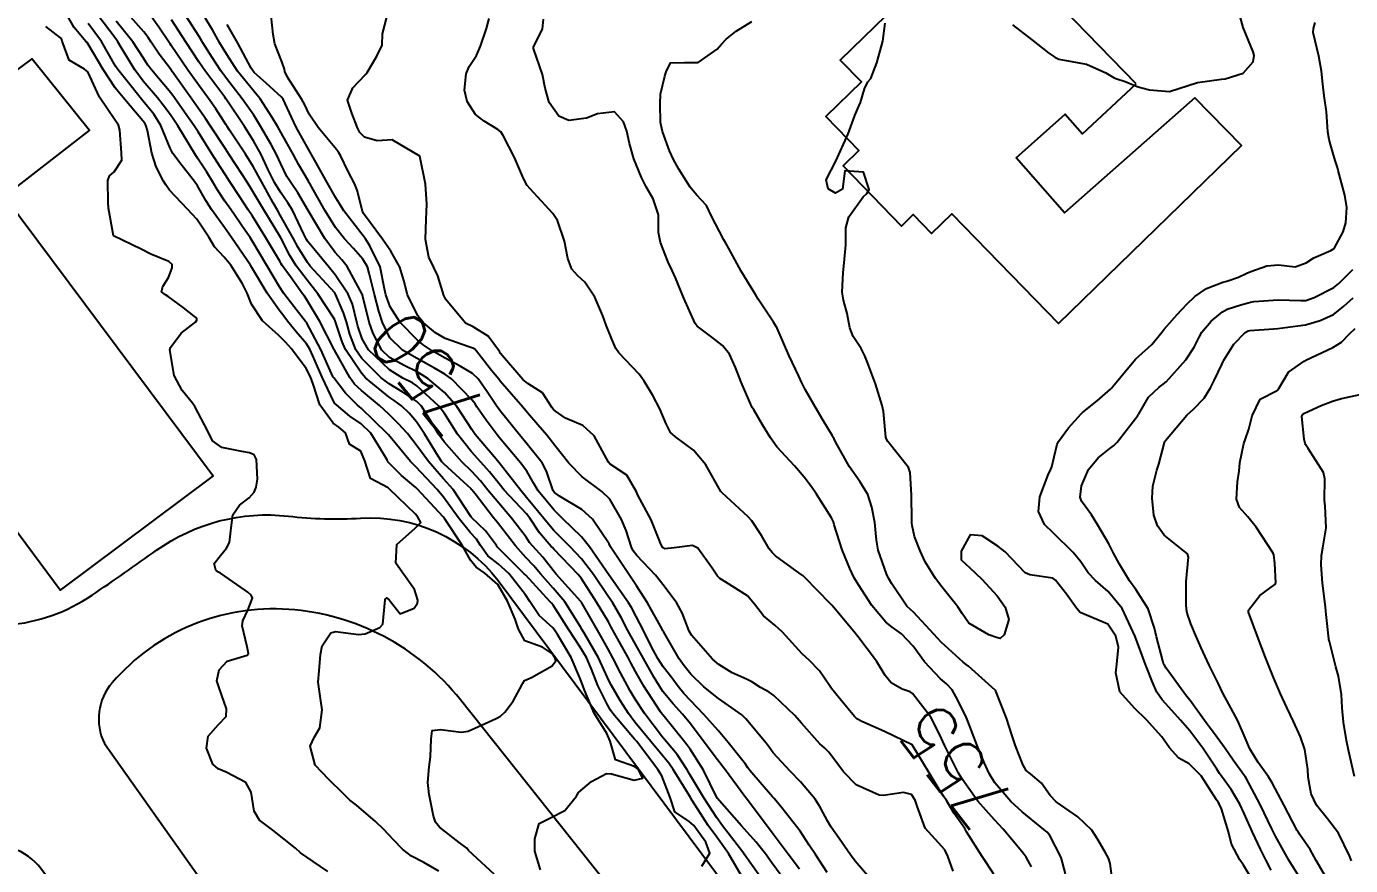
# Model space of a CAD drawing. Header units: metres. Extents: x 307586 to 320046, y 7427249 to 7434250.
# Drawn here: x 317879.3 to 317974.7, y 7431554.3 to 7431614.8 of the extents above; entities that cross this region are included whole.
import ezdxf
from ezdxf.enums import TextEntityAlignment as Align

# ---------------------------------------------------------------- set-up
doc = ezdxf.new("R2010")
doc.units = ezdxf.units.M
doc.header["$MEASUREMENT"] = 0
for name, color, linetype in [('Cotas', 45, 'Continuous'), ('Curvas de Nivel 1m', 11, 'Continuous'), ('Curvas de Nivel 5m', 15, 'Continuous'), ('Edificações', 30, 'Continuous'), ('Vias Primárias', 230, 'Continuous')]:
    doc.layers.add(name, color=color, linetype=linetype)
doc.styles.add('Style-STANDARD', font='STANDARD.shx')

msp = doc.modelspace()

# ---------------------------------------------------------------- linework, layer by layer
at = {"layer": 'Curvas de Nivel 1m', "flags": 128}
for points, elevation in [([(317909, 7431553.844), (317907.927, 7431554.463), (317907.016, 7431554.932), (317906.405, 7431555.399), (317905.731, 7431556.111), (317905.037, 7431556.843), (317904.442, 7431557.426), (317903.054, 7431558.595), (317902.579, 7431558.968), (317902.109, 7431559.454), (317901.078, 7431560.446), (317900.078, 7431561.48), (317899.724, 7431562.866), (317900.011, 7431563.481), (317900.421, 7431564.176), (317900.592, 7431565.475), (317900.487, 7431566.139), (317900.292, 7431567.479), (317900.36, 7431568.289), (317900.47, 7431569.477), (317900.576, 7431570.092), (317901.206, 7431571.038), (317901.541, 7431571.132), (317903.205, 7431570.903), (317903.682, 7431570.959), (317904.755, 7431571.425), (317904.972, 7431571.666), (317905.127, 7431573.421), (317905.157, 7431573.498), (317905.235, 7431573.562), (317905.407, 7431573.417), (317906.212, 7431572.395), (317907.227, 7431572.812), (317907.455, 7431573.164), (317907.478, 7431573.388), (317907.244, 7431574.15), (317906.358, 7431575.404), (317905.91, 7431576.051), (317905.977, 7431577.41), (317907.295, 7431578.576), (317907.69, 7431578.995), (317907.485, 7431579.388), (317907.306, 7431579.594), (317905.427, 7431581.419), (317905.379, 7431581.465), (317905.334, 7431581.489), (317904.068, 7431582.16), (317903.659, 7431583.437), (317903.364, 7431584.146), (317902.563, 7431584.645), (317902.273, 7431585.457), (317901.785, 7431585.87), (317901.383, 7431586.168), (317900.417, 7431587.48), (317899.938, 7431588.965), (317899.758, 7431589.487), (317899.432, 7431590.098), (317898.368, 7431591.506), (317897.946, 7431592.001), (317897.463, 7431592.482), (317896.284, 7431593.532), (317895.485, 7431594.731), (317895.177, 7431595.543), (317894.842, 7431596.207), (317894.002, 7431597.555), (317893.529, 7431598.123), (317892.833, 7431598.868), (317892.42, 7431599.577), (317891.562, 7431600.863), (317890.877, 7431601.597), (317889.586, 7431602.963), (317889.314, 7431603.338), (317889.157, 7431603.617), (317888.625, 7431604.646), (317888.312, 7431605.63), (317888.006, 7431607.266), (317887.886, 7431607.636), (317887.794, 7431607.787), (317887.646, 7431607.971), (317886.21, 7431609.655), (317885.673, 7431610.342), (317884.804, 7431611.669), (317883.711, 7431613.491), (317883.637, 7431613.606), (317883.557, 7431613.682), (317882.708, 7431614.68), (317882.128, 7431615.704)], 743), ([(317927.953, 7431554.197), (317928.532, 7431555.135), (317928.237, 7431555.932), (317927.375, 7431557.147), (317927.046, 7431557.436), (317926.006, 7431558.119), (317925.674, 7431559.171), (317925.086, 7431560.723), (317924.779, 7431561.183), (317923.837, 7431562.461), (317923.262, 7431563.199), (317923.116, 7431563.377), (317921.539, 7431565.224), (317921.375, 7431565.456), (317921.149, 7431565.847), (317920.456, 7431567.237), (317919.995, 7431568.421), (317919.644, 7431569.245), (317919.194, 7431570.003), (317918.36, 7431571.259), (317917.23, 7431573.02), (317917.125, 7431573.165), (317917.031, 7431573.273), (317915.261, 7431575.187), (317915.152, 7431575.301), (317913.281, 7431577.175), (317913.208, 7431577.247), (317913.149, 7431577.322), (317912.359, 7431578.399), (317911.364, 7431579.349), (317911.304, 7431579.422), (317910.028, 7431581.363), (317909.341, 7431582.152), (317908.263, 7431583.381), (317907.371, 7431584.598), (317906.749, 7431585.4), (317906.093, 7431586.113), (317905.397, 7431586.812), (317904.713, 7431587.427), (317903.414, 7431588.503), (317902.93, 7431588.959), (317902.575, 7431589.453), (317901.453, 7431591.47), (317900.424, 7431593.48), (317899.489, 7431595.052), (317899.307, 7431595.308), (317899.168, 7431595.495), (317898.306, 7431596.713), (317897.713, 7431597.517), (317897.642, 7431597.636), (317897.526, 7431597.838), (317896.519, 7431599.53), (317895.566, 7431601.073), (317895.263, 7431601.543), (317894.633, 7431602.499), (317893.942, 7431603.557), (317893.598, 7431604.085), (317893.021, 7431604.983), (317892.642, 7431605.575), (317891.636, 7431607.156), (317891.348, 7431607.593), (317890.662, 7431608.591), (317889.95, 7431609.607), (317889.668, 7431609.978), (317888.278, 7431611.631), (317888.025, 7431611.964), (317887.701, 7431612.483), (317886.936, 7431613.648), (317885.728, 7431615.157)], 746), ([(317930.995, 7431553.22), (317929.88, 7431555.121), (317929.035, 7431556.3), (317928.416, 7431557.136), (317927.274, 7431558.935), (317927.14, 7431559.149), (317927.065, 7431559.275), (317925.898, 7431561.168), (317925.571, 7431561.646), (317925.103, 7431562.211), (317924.287, 7431563.188), (317923.134, 7431564.597), (317922.671, 7431565.207), (317922.08, 7431566.144), (317921.445, 7431567.226), (317921.345, 7431567.407), (317921.169, 7431567.802), (317920.501, 7431569.237), (317919.523, 7431570.932), (317919.335, 7431571.249), (317919.215, 7431571.457), (317918.072, 7431573.262), (317917.248, 7431574.265), (317916.332, 7431575.284), (317915.84, 7431575.862), (317915.275, 7431576.476), (317914.516, 7431577.308), (317913.299, 7431578.886), (317913.108, 7431579.13), (317912.943, 7431579.325), (317911.622, 7431581.052), (317911.389, 7431581.349), (317911.365, 7431581.381), (317911.334, 7431581.411), (317910.79, 7431581.904), (317909.351, 7431583.224), (317909.226, 7431583.371), (317908.96, 7431583.773), (317907.969, 7431585.384), (317907.391, 7431586.242), (317906.87, 7431586.871), (317906.297, 7431587.407), (317905.778, 7431587.786), (317905.409, 7431588.041), (317903.715, 7431589.437), (317903.428, 7431589.752), (317902.281, 7431591.458), (317902.02, 7431592.023), (317901.551, 7431593.469), (317901.534, 7431593.529), (317901.475, 7431593.647), (317900.279, 7431595.482), (317899.508, 7431596.47), (317898.715, 7431597.502), (317898.262, 7431598.241), (317897.609, 7431599.519), (317897.545, 7431599.635), (317896.373, 7431601.532), (317895.586, 7431602.87), (317895.176, 7431603.544), (317894.36, 7431604.797), (317893.867, 7431605.557), (317893.618, 7431605.931), (317892.548, 7431607.576), (317892.187, 7431608.12), (317891.656, 7431608.884), (317891.152, 7431609.595), (317889.775, 7431611.525), (317889.719, 7431611.61), (317889.693, 7431611.64), (317888.843, 7431612.762), (317888.258, 7431613.632), (317888.041, 7431613.96), (317887.72, 7431614.39), (317886.598, 7431615.651)], 747), ([(317932.418, 7431553.089), (317931.022, 7431555.078), (317930.999, 7431555.11), (317930.924, 7431555.211), (317929.459, 7431557.126), (317929.049, 7431557.695), (317928.11, 7431559.14), (317927.088, 7431560.83), (317926.904, 7431561.153), (317926.192, 7431562.252), (317925.404, 7431563.176), (317925.118, 7431563.511), (317923.849, 7431565.193), (317923.153, 7431566.242), (317922.797, 7431566.843), (317922.593, 7431567.209), (317922.102, 7431568.145), (317921.555, 7431569.224), (317921.193, 7431569.901), (317920.438, 7431571.238), (317919.336, 7431573.144), (317919.277, 7431573.25), (317919.234, 7431573.306), (317917.446, 7431575.268), (317917.265, 7431575.495), (317916.49, 7431576.496), (317915.769, 7431577.293), (317915.545, 7431577.556), (317915.289, 7431577.925), (317914.247, 7431579.311), (317913.319, 7431580.386), (317912.541, 7431581.332), (317911.997, 7431581.998), (317911.346, 7431582.684), (317910.665, 7431583.357), (317909.375, 7431584.816), (317908.985, 7431585.374), (317908.356, 7431586.417), (317907.738, 7431587.387), (317907.406, 7431587.728), (317906.409, 7431588.401), (317905.419, 7431588.992), (317904.84, 7431589.426), (317903.444, 7431590.812), (317903.024, 7431591.446), (317902.592, 7431592.581), (317902.339, 7431593.457), (317902.137, 7431594.117), (317901.549, 7431595.469), (317901.494, 7431595.554), (317899.714, 7431597.488), (317899.525, 7431597.735), (317898.866, 7431598.83), (317898.489, 7431599.506), (317897.568, 7431601.165), (317897.36, 7431601.522), (317897.061, 7431602.042), (317896.233, 7431603.534), (317895.604, 7431604.665), (317895.068, 7431605.545), (317893.918, 7431607.278), (317893.731, 7431607.559), (317893.644, 7431607.694), (317892.91, 7431608.826), (317892.384, 7431609.579), (317891.677, 7431610.552), (317890.935, 7431611.598), (317889.711, 7431613.388), (317889.621, 7431613.52), (317889.554, 7431613.612), (317888.808, 7431614.708), (317888.168, 7431615.633)], 748), ([(317934.008, 7431553.07), (317933.013, 7431554.449), (317932.548, 7431555.087), (317931.882, 7431555.948), (317931.041, 7431556.875), (317930.823, 7431557.112), (317929.063, 7431559.117), (317929.042, 7431559.151), (317928.071, 7431561.14), (317927.108, 7431562.647), (317926.898, 7431562.94), (317926.733, 7431563.156), (317925.142, 7431565.117), (317925.096, 7431565.18), (317924.987, 7431565.339), (317923.778, 7431567.194), (317923.173, 7431568.244), (317922.848, 7431568.874), (317922.671, 7431569.208), (317922.009, 7431570.41), (317921.554, 7431571.225), (317921.433, 7431571.444), (317921.219, 7431571.823), (317920.371, 7431573.239), (317919.259, 7431574.971), (317919.035, 7431575.252), (317917.281, 7431577.08), (317917.192, 7431577.182), (317917.109, 7431577.273), (317916.262, 7431578.254), (317915.557, 7431579.296), (317915.308, 7431579.619), (317913.713, 7431581.316), (317913.337, 7431581.774), (317912.653, 7431582.637), (317912.036, 7431583.34), (317911.364, 7431584.082), (317910.336, 7431585.36), (317909.398, 7431586.847), (317908.993, 7431587.374), (317907.417, 7431588.838), (317907.089, 7431589.065), (317906.402, 7431589.405), (317905.432, 7431590.001), (317903.919, 7431591.435), (317903.461, 7431592.229), (317903.168, 7431593.143), (317903.09, 7431593.446), (317902.784, 7431594.748), (317902.472, 7431595.455), (317901.514, 7431596.844), (317901.012, 7431597.475), (317899.541, 7431599.274), (317899.456, 7431599.405), (317899.405, 7431599.492), (317899.257, 7431599.785), (317898.437, 7431601.507), (317898.121, 7431602.054), (317897.586, 7431602.814), (317897.153, 7431603.524), (317896.695, 7431604.436), (317896.178, 7431605.534), (317895.628, 7431606.525), (317894.978, 7431607.547), (317893.663, 7431609.529), (317893.649, 7431609.546), (317893.564, 7431609.661), (317892.125, 7431611.584), (317891.948, 7431611.839), (317891.699, 7431612.22), (317890.788, 7431613.599), (317889.729, 7431615.236)], 749), ([(317937.004, 7431553.743), (317936.152, 7431555.043), (317935.71, 7431555.73), (317935.04, 7431556.726), (317934.794, 7431557.062), (317933.72, 7431558.409), (317933.177, 7431559.079), (317933.065, 7431559.212), (317931.432, 7431561.105), (317931.286, 7431561.298), (317931.097, 7431561.568), (317929.866, 7431563.122), (317929.126, 7431563.981), (317928.116, 7431565.14), (317927.153, 7431566.15), (317926.658, 7431566.658), (317926.261, 7431567.164), (317925.793, 7431567.794), (317925.177, 7431568.587), (317924.783, 7431569.184), (317924.314, 7431570.07), (317923.754, 7431571.195), (317923.223, 7431572.208), (317922.881, 7431572.857), (317922.673, 7431573.208), (317921.263, 7431575.23), (317919.855, 7431577.244), (317919.29, 7431577.95), (317917.947, 7431579.264), (317917.312, 7431579.87), (317916.164, 7431581.288), (317915.853, 7431581.807), (317915.347, 7431582.692), (317914.891, 7431583.305), (317913.38, 7431585.103), (317913.2, 7431585.323), (317912.42, 7431586.361), (317911.75, 7431587.345), (317911.613, 7431587.555), (317911.408, 7431587.822), (317909.905, 7431589.365), (317909.428, 7431589.697), (317908.692, 7431590.123), (317907.444, 7431590.814), (317906.386, 7431591.411), (317905.462, 7431592.317), (317904.935, 7431593.425), (317904.681, 7431594.228), (317904.349, 7431595.431), (317903.981, 7431596.973), (317903.845, 7431597.437), (317903.528, 7431597.978), (317902.836, 7431598.751), (317902.189, 7431599.46), (317901.555, 7431600.277), (317900.798, 7431601.478), (317899.743, 7431603.337), (317899.657, 7431603.489), (317899.594, 7431603.602), (317898.9, 7431604.794), (317898.51, 7431605.507), (317897.637, 7431607.097), (317897.386, 7431607.523), (317896.984, 7431608.193), (317896.119, 7431609.535), (317895.671, 7431610.089), (317894.493, 7431611.552), (317893.705, 7431612.733), (317893.391, 7431613.246), (317893.202, 7431613.568), (317892.671, 7431614.525), (317892.029, 7431615.586)], 751), ([(317946.081, 7431553.849), (317945.697, 7431554.93), (317945.469, 7431555.375), (317945.032, 7431555.894), (317944.057, 7431556.95), (317943.484, 7431558.531), (317943.338, 7431558.957), (317943.069, 7431559.375), (317942.51, 7431559.53), (317941.068, 7431559.301), (317940.743, 7431559.318), (317939.079, 7431560.069), (317938.178, 7431561.019), (317937.107, 7431562.434), (317936.811, 7431562.736), (317936.479, 7431563.04), (317935.135, 7431564.532), (317934.656, 7431565.065), (317933.157, 7431566.511), (317932.82, 7431566.746), (317932.2, 7431567.094), (317931.57, 7431567.507), (317931.169, 7431567.695), (317930.155, 7431568.139), (317929.179, 7431568.753), (317928.731, 7431569.135), (317927.209, 7431570.857), (317927.054, 7431571.152), (317926.548, 7431572.482), (317926.159, 7431573.166), (317925.251, 7431574.407), (317924.619, 7431575.186), (317923.277, 7431576.619), (317923.019, 7431576.943), (317922.887, 7431577.206), (317922.498, 7431578.415), (317922.179, 7431579.217), (317921.324, 7431580.664), (317920.754, 7431581.236), (317919.343, 7431582.289), (317918.383, 7431583.26), (317917.372, 7431584.542), (317916.78, 7431585.279), (317916.131, 7431586.03), (317915.399, 7431586.89), (317915.056, 7431587.303), (317913.422, 7431589.182), (317913.362, 7431589.261), (317913.317, 7431589.322), (317912.796, 7431589.966), (317911.711, 7431591.346), (317911.59, 7431591.483), (317911.455, 7431591.562), (317911.154, 7431591.655), (317909.462, 7431592.269), (317908.76, 7431592.674), (317907.89, 7431593.394), (317907.48, 7431593.898), (317906.733, 7431595.408), (317906.477, 7431596.447), (317906.188, 7431597.413), (317905.534, 7431598.552), (317904.93, 7431599.426), (317903.57, 7431601.27), (317903.487, 7431601.441), (317903.111, 7431602.97), (317902.909, 7431603.45), (317902.455, 7431604.307), (317901.911, 7431605.466), (317901.8, 7431605.652), (317901.619, 7431605.881), (317900.306, 7431607.483), (317899.652, 7431608.448), (317899.318, 7431609.153), (317899.133, 7431609.498), (317898.097, 7431611.104), (317897.905, 7431611.517), (317897.875, 7431611.698), (317897.699, 7431612.172), (317897.184, 7431613.525), (317897.051, 7431614.195), (317896.921, 7431615.528)], 753), ([(317949.004, 7431553.634), (317948.167, 7431554.899), (317947.041, 7431556.688), (317946.963, 7431556.832), (317946.913, 7431556.912), (317946.141, 7431558.005), (317945.595, 7431558.932), (317945.389, 7431559.257), (317945.075, 7431559.731), (317944.346, 7431560.947), (317943.113, 7431562.96), (317941.127, 7431563.908), (317939.498, 7431564.646), (317939.14, 7431564.841), (317938.957, 7431565.012), (317937.936, 7431566.241), (317937.298, 7431567.029), (317937.165, 7431567.233), (317936.439, 7431568.305), (317935.695, 7431569.052), (317935.19, 7431569.521), (317933.772, 7431571.074), (317933.218, 7431571.577), (317932.398, 7431572.266), (317931.753, 7431573.102), (317931.242, 7431573.695), (317929.702, 7431574.68), (317929.26, 7431574.945), (317929.08, 7431575.132), (317928.709, 7431575.695), (317927.679, 7431577.146), (317927.285, 7431577.343), (317925.96, 7431577.17), (317925.282, 7431577.095), (317925.134, 7431577.181), (317924.972, 7431577.497), (317924.313, 7431579.19), (317923.33, 7431581.017), (317923.251, 7431581.201), (317922.542, 7431582.409), (317921.353, 7431583.21), (317921.327, 7431583.23), (317921.233, 7431583.353), (317920.206, 7431585.242), (317919.39, 7431585.995), (317918.135, 7431586.523), (317917.4, 7431587.013), (317917.267, 7431587.138), (317917.18, 7431587.273), (317916.469, 7431588.345), (317915.42, 7431589.015), (317915.064, 7431589.304), (317913.451, 7431591.181), (317913.361, 7431591.321), (317912.565, 7431592.435), (317911.47, 7431593.096), (317910.918, 7431593.356), (317909.498, 7431595.07), (317909.367, 7431595.372), (317908.921, 7431596.783), (317908.636, 7431597.383), (317908.269, 7431598.128), (317908.04, 7431599.393), (317908.079, 7431600.878), (317908.106, 7431601.392), (317908.136, 7431601.949), (317908.049, 7431603.393), (317907.623, 7431605.4), (317905.635, 7431606.586), (317904.549, 7431606.516), (317903.636, 7431606.772), (317903.314, 7431607.121), (317903.145, 7431607.447), (317902.716, 7431608.516), (317902.425, 7431609.459), (317902.801, 7431610.329), (317903.69, 7431611.279), (317903.772, 7431611.359), (317903.828, 7431611.439), (317904.518, 7431612.619), (317904.912, 7431613.428), (317904.926, 7431614.227), (317905.238, 7431615.425)], 754), ([(317954.184, 7431553.649), (317953.877, 7431554.831), (317953.039, 7431556.424), (317952.851, 7431556.653), (317952.624, 7431556.846), (317951.062, 7431558.119), (317950.235, 7431558.878), (317949.086, 7431560.218), (317948.681, 7431560.894), (317948.322, 7431561.677), (317947.82, 7431562.903), (317947.139, 7431564.67), (317947.041, 7431564.912), (317946.424, 7431566.189), (317946.002, 7431566.927), (317945.597, 7431567.364), (317945.171, 7431567.722), (317944.004, 7431568.952), (317943.2, 7431570.067), (317942.356, 7431570.973), (317941.672, 7431571.438), (317941.221, 7431571.806), (317940.226, 7431573), (317939.255, 7431574.495), (317938.954, 7431575.013), (317938.62, 7431575.665), (317938.075, 7431577.022), (317937.51, 7431578.819), (317937.443, 7431579.029), (317937.307, 7431579.317), (317936.221, 7431581.047), (317935.862, 7431581.576), (317935.345, 7431582.269), (317934.65, 7431583.067), (317933.374, 7431584.458), (317932.908, 7431585.087), (317932.338, 7431586.041), (317931.699, 7431587.106), (317931.594, 7431587.296), (317931.409, 7431587.678), (317930.791, 7431589.116), (317930.387, 7431590.172), (317929.957, 7431591.125), (317929.459, 7431591.759), (317928.689, 7431592.365), (317927.625, 7431593.158), (317927.476, 7431593.349), (317926.671, 7431595.168), (317926.052, 7431596.64), (317925.811, 7431597.177), (317925.529, 7431597.778), (317924.969, 7431599.186), (317924.843, 7431599.898), (317924.842, 7431601.187), (317924.44, 7431602.336), (317923.945, 7431603.196), (317923.603, 7431603.872), (317923.059, 7431605.208), (317922.742, 7431606.321), (317922.561, 7431607.216), (317922.313, 7431607.883), (317921.657, 7431608.598), (317920.436, 7431608.461), (317919.652, 7431608.15), (317918.368, 7431607.987), (317917.653, 7431608.286), (317916.963, 7431609.287), (317916.655, 7431610.314), (317916.469, 7431611.292), (317915.83, 7431613.18), (317915.835, 7431613.299), (317916.463, 7431614.562), (317916.543, 7431615.292)], 756), ([(317950.36, 7431614.884), (317951.727, 7431613.816), (317952.989, 7431612.851), (317953.407, 7431612.542), (317953.709, 7431612.402), (317954.221, 7431612.321), (317955.705, 7431612.041), (317957.077, 7431611.429), (317957.696, 7431611.071), (317957.886, 7431610.988), (317958.474, 7431610.788), (317959.357, 7431610.443), (317959.689, 7431610.339), (317960.246, 7431610.206), (317961.686, 7431610.082), (317963.693, 7431610.72), (317965.436, 7431610.962), (317965.696, 7431610.999), (317966.992, 7431611.395), (317967.708, 7431612.213), (317967.772, 7431612.679), (317967.717, 7431612.927), (317966.977, 7431614.688), (317966.695, 7431615.75)], 758), ([(317900.998, 7431553.812), (317899.947, 7431554.542), (317899.018, 7431555.18), (317898.66, 7431555.494), (317897.032, 7431556.794), (317896.058, 7431557.525), (317895.692, 7431558.173), (317895.478, 7431559.534), (317895.073, 7431560.236), (317893.662, 7431560.977), (317893.088, 7431561.226), (317892.703, 7431561.566), (317892.258, 7431562.727), (317892.37, 7431563.571), (317893.122, 7431564.418), (317893.669, 7431565.013), (317893.698, 7431565.554), (317893.155, 7431567.064), (317892.981, 7431567.563), (317893.171, 7431568.374), (317893.748, 7431568.983), (317895.182, 7431569.416), (317895.273, 7431569.539), (317895.19, 7431570.037), (317894.826, 7431571.544), (317894.87, 7431571.889), (317895.224, 7431572.673), (317895.557, 7431573.535), (317895.461, 7431573.763), (317895.237, 7431573.962), (317893.885, 7431574.916), (317893.251, 7431575.336), (317893.106, 7431575.417), (317892.926, 7431575.565), (317892.798, 7431576.029), (317893.269, 7431576.622), (317893.694, 7431577.139), (317893.899, 7431577.554), (317894.046, 7431578.802), (317894.14, 7431579.552), (317894.629, 7431580.231), (317895.321, 7431580.778), (317895.688, 7431581.174), (317895.834, 7431581.532), (317895.92, 7431582.113), (317895.845, 7431583.533), (317895.694, 7431583.873), (317895.358, 7431584.025), (317894.791, 7431584.113), (317893.361, 7431584.402), (317892.676, 7431584.881), (317892.345, 7431585.575), (317891.399, 7431587.357), (317891.229, 7431587.592), (317890.505, 7431588.506), (317889.926, 7431589.605), (317889.608, 7431591.451), (317889.644, 7431591.608), (317890.42, 7431592.644), (317891.472, 7431593.464), (317891.561, 7431593.589), (317891.56, 7431593.675), (317891.475, 7431593.772), (317890.577, 7431594.504), (317889.49, 7431595.295), (317889.282, 7431595.405), (317889.005, 7431595.617), (317889.094, 7431596.021), (317889.509, 7431596.65), (317889.779, 7431597.347), (317889.767, 7431597.608), (317889.525, 7431597.81), (317888.236, 7431598.335), (317887.534, 7431598.713), (317885.543, 7431599.66), (317885.171, 7431601.664), (317885.16, 7431602.081), (317885.134, 7431603.665), (317885.264, 7431603.996), (317885.599, 7431604.279), (317886.133, 7431605.13), (317886.129, 7431605.655), (317886.005, 7431607.289), (317885.896, 7431607.657), (317885.647, 7431608.042), (317884.535, 7431609.671), (317883.69, 7431611.5), (317883.462, 7431611.683), (317882.346, 7431612.347), (317881.843, 7431613.708), (317881.807, 7431613.802), (317881.715, 7431613.935), (317880.67, 7431614.774)], 742), ([(317912.998, 7431553.641), (317911.148, 7431555.348), (317911.092, 7431555.417), (317911.025, 7431555.509), (317910.472, 7431555.912), (317909.039, 7431557.02), (317908.769, 7431557.373), (317908.607, 7431557.814), (317908.297, 7431559.378), (317908.208, 7431560.246), (317908.292, 7431561.378), (317908.39, 7431562.087), (317908.451, 7431563.377), (317908.506, 7431563.993), (317909.123, 7431564.058), (317910.607, 7431563.869), (317911.122, 7431563.954), (317912.076, 7431564.388), (317913.136, 7431564.855), (317913.439, 7431565.017), (317913.76, 7431565.314), (317914.352, 7431566.107), (317915.011, 7431567.302), (317915.053, 7431567.412), (317915.166, 7431567.603), (317915.682, 7431567.807), (317917.177, 7431568.665), (317917.429, 7431569.019), (317917.372, 7431569.268), (317917.187, 7431569.518), (317916.472, 7431570.002), (317915.2, 7431570.447), (317914.747, 7431571.305), (317914.511, 7431572.016), (317913.943, 7431573.313), (317913.251, 7431574.524), (317912.311, 7431575.334), (317911.687, 7431575.764), (317911.272, 7431576.276), (317910.679, 7431577.356), (317909.399, 7431579.272), (317909.324, 7431579.37), (317909.303, 7431579.396), (317907.462, 7431581.389), (317907.334, 7431581.508), (317906.312, 7431582.374), (317905.352, 7431583.34), (317905.316, 7431583.384), (317905.302, 7431583.421), (317905.271, 7431583.504), (317904.086, 7431585.433), (317903.39, 7431586.109), (317902.588, 7431586.649), (317901.611, 7431587.467), (317901.508, 7431587.573), (317901.406, 7431587.738), (317900.587, 7431589.478), (317899.917, 7431591.014), (317899.699, 7431591.488), (317899.457, 7431591.87), (317898.703, 7431592.739), (317898.093, 7431593.511), (317897.823, 7431593.862), (317897.481, 7431594.304), (317896.625, 7431595.529), (317895.521, 7431597.38), (317895.423, 7431597.541), (317895.2, 7431597.869), (317894.044, 7431599.555), (317893.553, 7431600.262), (317892.62, 7431601.574), (317892.207, 7431602.209), (317891.59, 7431603.266), (317891.374, 7431603.592), (317890.49, 7431604.715), (317889.811, 7431605.608), (317889.618, 7431605.98), (317888.944, 7431607.62), (317888.454, 7431608.431), (317887.661, 7431609.408), (317887.467, 7431609.642), (317886.521, 7431610.811), (317885.857, 7431611.658), (317885.695, 7431611.913), (317884.674, 7431613.67), (317883.726, 7431614.984)], 744), ([(317940.369, 7431552.996), (317939.016, 7431554.579), (317938.685, 7431555.013), (317937.856, 7431556.201), (317937.287, 7431557.028), (317937.047, 7431557.432), (317936.493, 7431558.474), (317936.133, 7431559.044), (317935.082, 7431560.301), (317934.317, 7431561.068), (317933.106, 7431562.379), (317932.812, 7431562.786), (317932.599, 7431563.088), (317931.139, 7431564.844), (317930.84, 7431565.113), (317929.155, 7431566.304), (317928.099, 7431567.141), (317927.172, 7431568.046), (317926.676, 7431568.655), (317926.329, 7431569.163), (317925.211, 7431571.073), (317925.153, 7431571.181), (317925.092, 7431571.304), (317924.051, 7431573.192), (317923.251, 7431574.429), (317922.726, 7431575.208), (317922.142, 7431576.087), (317921.385, 7431577.228), (317921.351, 7431577.297), (317921.285, 7431577.453), (317920.086, 7431579.242), (317919.313, 7431579.921), (317917.692, 7431580.902), (317917.331, 7431581.154), (317917.252, 7431581.271), (317916.769, 7431582.7), (317916.449, 7431583.284), (317915.373, 7431584.633), (317914.82, 7431585.306), (317913.4, 7431587.063), (317913.29, 7431587.21), (317913.21, 7431587.323), (317912.487, 7431588.407), (317911.836, 7431589.344), (317911.429, 7431589.749), (317910.526, 7431590.269), (317909.445, 7431590.847), (317908.519, 7431591.384), (317907.868, 7431591.805), (317907.46, 7431592.137), (317906.214, 7431593.413), (317905.49, 7431594.551), (317905.176, 7431595.423), (317905.093, 7431595.838), (317904.758, 7431597.428), (317904.016, 7431598.957), (317903.706, 7431599.438), (317903.546, 7431599.659), (317902.16, 7431601.461), (317901.932, 7431601.821), (317901.582, 7431602.417), (317900.96, 7431603.476), (317900.157, 7431604.935), (317899.843, 7431605.488), (317899.619, 7431605.872), (317898.72, 7431607.504), (317898.374, 7431608.233), (317897.768, 7431609.518), (317897.665, 7431609.661), (317896.543, 7431610.668), (317895.691, 7431611.443), (317895.607, 7431611.541), (317895.475, 7431611.762), (317894.518, 7431613.552), (317893.726, 7431614.918)], 752), ([(317957.616, 7431552.784), (317957.397, 7431554.406), (317957.282, 7431554.787), (317957.027, 7431555.211), (317956.452, 7431556.214), (317956.077, 7431556.804), (317955.057, 7431557.772), (317953.515, 7431558.836), (317953.078, 7431559.307), (317952.442, 7431560.205), (317951.649, 7431560.862), (317951.347, 7431561.118), (317951.1, 7431561.544), (317950.564, 7431562.875), (317950.314, 7431563.689), (317949.926, 7431564.882), (317949.162, 7431566.82), (317949.107, 7431566.891), (317947.18, 7431568.629), (317947.024, 7431568.755), (317946.802, 7431568.916), (317945.204, 7431570.362), (317944.695, 7431570.945), (317943.229, 7431572.528), (317942.993, 7431572.726), (317942.742, 7431572.967), (317941.67, 7431574.571), (317941.411, 7431574.988), (317941.359, 7431575.084), (317941.266, 7431575.293), (317940.678, 7431576.996), (317940.564, 7431577.724), (317940.437, 7431578.999), (317940.226, 7431580.094), (317939.934, 7431581.004), (317939.342, 7431581.944), (317938.599, 7431583.018), (317937.591, 7431584.816), (317937.496, 7431585.029), (317937.461, 7431585.107), (317937.385, 7431585.237), (317936.707, 7431586.358), (317936.308, 7431587.051), (317935.418, 7431588.582), (317935.171, 7431589.063), (317934.942, 7431589.553), (317934.242, 7431591.072), (317933.471, 7431592.851), (317933.397, 7431593.006), (317933.355, 7431593.082), (317933.133, 7431593.431), (317932.03, 7431595.102), (317931.834, 7431595.432), (317931.511, 7431595.952), (317930.794, 7431597.117), (317929.914, 7431598.752), (317929.701, 7431599.128), (317929.547, 7431599.381), (317928.638, 7431601.144), (317928.289, 7431601.858), (317927.587, 7431602.615), (317927.115, 7431603.165), (317926.31, 7431604.475), (317925.919, 7431605.177), (317925.629, 7431605.804), (317925.119, 7431607.185), (317924.991, 7431607.845), (317924.953, 7431609.187), (317924.97, 7431609.89), (317925.289, 7431611.184), (317925.395, 7431611.484), (317925.702, 7431612.132), (317926.706, 7431612.167), (317927.703, 7431612.155), (317929.076, 7431613.14), (317929.369, 7431613.485), (317929.724, 7431613.838), (317930.436, 7431614.419), (317931.569, 7431615.112)], 757), ([(317967.97, 7431552.66), (317967.017, 7431554.289), (317966.755, 7431554.674), (317966.143, 7431555.792), (317965.935, 7431556.687), (317965.423, 7431558.339), (317965.264, 7431558.697), (317965.194, 7431558.818), (317965.076, 7431558.999), (317963.965, 7431560.711), (317963.102, 7431561.585), (317962.359, 7431561.985), (317961.682, 7431562.741), (317961.125, 7431563.531), (317960.025, 7431564.761), (317959.151, 7431565.601), (317958.107, 7431566.781), (317957.812, 7431568.156), (317957.885, 7431568.783), (317957.989, 7431569.998), (317957.802, 7431570.784), (317957.222, 7431571.659), (317956.43, 7431572.007), (317955.23, 7431572.505), (317954.97, 7431572.823), (317954.263, 7431573.815), (317953.467, 7431574.838), (317953.264, 7431574.983), (317951.612, 7431575.21), (317951.268, 7431575.359), (317949.827, 7431576.885), (317949.289, 7431577.287), (317948.168, 7431578.033), (317947.301, 7431578.091), (317946.646, 7431576.92), (317946.659, 7431576.301), (317947.271, 7431575.734), (317948.145, 7431574.901), (317949.245, 7431573.692), (317949.836, 7431572.884), (317950.102, 7431572.003), (317949.749, 7431570.885), (317949.466, 7431570.632), (317949.211, 7431570.698), (317948.654, 7431570.896), (317947.221, 7431571.732), (317946.739, 7431572.429), (317946.41, 7431572.922), (317945.254, 7431574.345), (317944.814, 7431574.944), (317944.066, 7431576.161), (317943.695, 7431576.956), (317943.293, 7431577.985), (317943.125, 7431578.787), (317943.108, 7431578.963), (317943.106, 7431579.162), (317943.084, 7431580.964), (317942.988, 7431582.604), (317942.852, 7431582.968), (317941.38, 7431584.824), (317941.283, 7431584.991), (317941.237, 7431585.139), (317941.06, 7431586.993), (317940.967, 7431587.435), (317940.482, 7431588.999), (317939.909, 7431590.542), (317939.722, 7431591.007), (317939.458, 7431591.552), (317938.865, 7431592.417), (317938.619, 7431593.023), (317938.441, 7431594.074), (317938.183, 7431595.03), (317938.084, 7431595.607), (317938.14, 7431597.031), (317938.223, 7431597.723), (317938.333, 7431599.028), (317938.352, 7431600.237), (317938.557, 7431601.025), (317939.588, 7431602.49), (317939.866, 7431602.731), (317940.033, 7431603.006), (317939.611, 7431604.246), (317938.279, 7431604.364), (317938.093, 7431603.033), (317937.59, 7431602.754), (317937.062, 7431603.045), (317936.935, 7431603.714), (317937.623, 7431605.04), (317938.5, 7431607.027), (317938.98, 7431608.344), (317939.288, 7431609.016), (317939.392, 7431609.289), (317939.682, 7431610.269), (317939.924, 7431610.773), (317940.143, 7431611.005), (317940.569, 7431612.137), (317940.823, 7431612.999), (317941.021, 7431613.7), (317941.175, 7431614.996)], 758), ([(317969.012, 7431553.914), (317968.633, 7431554.654), (317968.243, 7431555.445), (317967.655, 7431556.664), (317967.063, 7431558.002), (317966.751, 7431558.675), (317966.128, 7431559.729), (317965.435, 7431560.695), (317965.29, 7431560.893), (317965.098, 7431561.192), (317964.091, 7431562.71), (317963.132, 7431563.96), (317962.464, 7431564.73), (317961.844, 7431565.434), (317961.158, 7431566.212), (317960.76, 7431566.754), (317960.449, 7431567.482), (317959.954, 7431568.762), (317959.213, 7431570.77), (317958.27, 7431572.78), (317957.251, 7431574.014), (317956.351, 7431574.804), (317955.825, 7431575.368), (317955.276, 7431576.157), (317954.733, 7431576.825), (317953.304, 7431578.216), (317952.662, 7431578.85), (317952.24, 7431579.774), (317952.322, 7431580.855), (317952.921, 7431582.418), (317953.127, 7431582.843), (317953.19, 7431583.008), (317953.366, 7431583.732), (317953.584, 7431584.634), (317953.672, 7431584.837), (317954.397, 7431585.826), (317955.309, 7431586.821), (317955.355, 7431586.87), (317955.404, 7431586.914), (317956.451, 7431587.776), (317957.43, 7431588.604), (317957.52, 7431588.71), (317957.583, 7431588.798), (317958.158, 7431589.507), (317959.217, 7431590.774), (317959.455, 7431590.997), (317960.402, 7431591.822), (317961.144, 7431592.753), (317961.281, 7431592.946), (317961.479, 7431593.157), (317962.235, 7431593.995), (317962.916, 7431594.729), (317963.509, 7431595.298), (317964.353, 7431595.874), (317965.519, 7431596.319), (317965.815, 7431596.402), (317966.654, 7431596.689), (317967.248, 7431596.962), (317967.529, 7431597.092), (317968.69, 7431597.508), (317969.537, 7431597.568), (317970.732, 7431597.441), (317971.539, 7431597.711), (317972.08, 7431598.087), (317973.299, 7431598.604), (317973.554, 7431598.754), (317974.206, 7431599.954), (317974.401, 7431600.592), (317974.469, 7431601.706), (317974.318, 7431602.593), (317973.843, 7431604.375), (317973.782, 7431604.598), (317973.628, 7431605.1), (317973.294, 7431606.26), (317973.196, 7431606.607), (317973.096, 7431607.164), (317972.99, 7431608.61), (317972.827, 7431609.756), (317972.721, 7431610.615), (317972.635, 7431611.548), (317972.453, 7431612.619), (317972.045, 7431614.319), (317972.049, 7431614.625), (317972.176, 7431615.052)], 759), ([(317973.004, 7431553.351), (317972.243, 7431554.612), (317971.811, 7431555.398), (317971.042, 7431556.517), (317970.972, 7431556.631), (317970.889, 7431556.788), (317969.913, 7431558.642), (317969.089, 7431560.223), (317968.822, 7431560.653), (317968.069, 7431561.694), (317967.461, 7431562.667), (317967.125, 7431563.469), (317966.6, 7431564.678), (317966.094, 7431565.627), (317965.529, 7431566.695), (317965.174, 7431567.412), (317964.528, 7431568.707), (317963.961, 7431569.957), (317963.629, 7431570.716), (317963.223, 7431571.69), (317962.961, 7431572.455), (317962.906, 7431572.725), (317962.874, 7431573.089), (317962.871, 7431574.726), (317963.058, 7431576.5), (317962.983, 7431576.725), (317961.303, 7431578.087), (317960.803, 7431578.755), (317960.553, 7431579.526), (317960.429, 7431580.759), (317960.484, 7431581.616), (317960.766, 7431582.756), (317960.905, 7431583.209), (317961.306, 7431584.751), (317961.328, 7431584.806), (317961.384, 7431584.896), (317962.931, 7431586.727), (317963.171, 7431586.959), (317963.41, 7431587.159), (317964.175, 7431587.959), (317964.634, 7431588.708), (317964.9, 7431589.243), (317965.45, 7431590.392), (317965.55, 7431590.601), (317965.595, 7431590.699), (317966.305, 7431591.851), (317967.138, 7431592.683), (317967.345, 7431592.811), (317967.475, 7431592.846), (317969.173, 7431592.959), (317969.478, 7431592.992), (317970.94, 7431593.176), (317971.482, 7431593.249), (317972.551, 7431593.55), (317973.494, 7431593.997), (317973.848, 7431594.246), (317974.244, 7431594.593), (317974.91, 7431595.185)], 761), ([(317974.81, 7431554.582), (317974.661, 7431554.949), (317973.857, 7431556.592), (317973.058, 7431557.613), (317972.268, 7431558.612), (317971.899, 7431559.436), (317971.684, 7431560.621), (317971.645, 7431561.168), (317971.44, 7431562.625), (317971.127, 7431563.546), (317970.623, 7431564.635), (317970.141, 7431565.653), (317969.678, 7431566.645), (317969.18, 7431567.805), (317968.84, 7431568.654), (317968.61, 7431569.245), (317968.062, 7431570.662), (317967.377, 7431572.523), (317967.382, 7431572.669), (317968.188, 7431573.721), (317969.261, 7431574.523), (317969.325, 7431574.586), (317969.342, 7431574.649), (317969.277, 7431576.043), (317969.206, 7431576.651), (317969.149, 7431576.787), (317967.929, 7431578.664), (317967.32, 7431579.411), (317966.734, 7431580.086), (317966.498, 7431580.683), (317966.587, 7431581.929), (317966.69, 7431582.687), (317966.759, 7431583.289), (317967.038, 7431584.683), (317967.123, 7431584.945), (317967.393, 7431585.716), (317967.644, 7431586.676), (317968.212, 7431587.877), (317969.431, 7431588.502), (317969.51, 7431588.571), (317969.55, 7431588.649), (317970.26, 7431589.826), (317971.382, 7431590.631), (317971.431, 7431590.653), (317971.453, 7431590.66), (317971.515, 7431590.691), (317973.463, 7431591.61), (317974.075, 7431591.986), (317974.648, 7431592.588), (317975.071, 7431592.993)], 762), ([(317975.011, 7431560.664), (317974.579, 7431562.585), (317974.43, 7431563.28), (317974.211, 7431564.589), (317974.12, 7431565.623), (317974.08, 7431566.591), (317973.857, 7431567.919), (317973.681, 7431568.595), (317973.211, 7431570.416), (317973.172, 7431570.56), (317973.163, 7431570.601), (317972.975, 7431572.349), (317972.957, 7431572.604), (317972.935, 7431572.907), (317972.703, 7431574.608), (317972.609, 7431575.943), (317972.643, 7431576.61), (317972.736, 7431577.163), (317972.978, 7431578.605), (317972.902, 7431580.18), (317972.861, 7431580.607), (317972.888, 7431582.147), (317972.773, 7431582.609), (317971.672, 7431584.332), (317971.486, 7431584.628), (317971.451, 7431584.697), (317971.387, 7431585.007), (317971.229, 7431586.632), (317971.27, 7431586.767), (317971.407, 7431586.88), (317972.608, 7431587.419), (317973.42, 7431587.74), (317974.078, 7431587.938), (317975.427, 7431588.216)], 763)]:
    msp.add_lwpolyline(points, dxfattribs=dict(at, elevation=elevation))
at = {"layer": 'Curvas de Nivel 5m', "flags": 128}
for points, elevation in [([(317916.335, 7431553.948), (317915.928, 7431555.286), (317915.926, 7431556.181), (317916.229, 7431557.282), (317917.047, 7431557.703), (317918.085, 7431558.227), (317918.915, 7431559.251), (317918.963, 7431559.353), (317919.067, 7431559.517), (317919.996, 7431560.324), (317921.088, 7431560.883), (317921.44, 7431560.872), (317923.081, 7431560.421), (317923.712, 7431560.565), (317923.362, 7431561.197), (317923.095, 7431561.39), (317921.746, 7431561.867), (317921.352, 7431563.226), (317921.121, 7431563.783), (317920.192, 7431565.24), (317919.499, 7431566.908), (317919.37, 7431567.248), (317919.168, 7431567.785), (317918.537, 7431569.256), (317917.554, 7431570.92), (317917.318, 7431571.269), (317917.214, 7431571.387), (317916.227, 7431572.289), (317915.557, 7431573.295), (317915.24, 7431573.772), (317914.047, 7431575.312), (317913.27, 7431576.012), (317912.523, 7431576.579), (317912.013, 7431577.339), (317911.725, 7431577.781), (317911.292, 7431578.257), (317910.384, 7431579.359), (317909.325, 7431580.826), (317908.878, 7431581.375), (317907.349, 7431582.998), (317907.152, 7431583.194), (317906.96, 7431583.396), (317905.381, 7431585.305), (317905.279, 7431585.421), (317903.401, 7431587.228), (317903.285, 7431587.326), (317903.132, 7431587.444), (317902.263, 7431588.309), (317901.422, 7431589.414), (317901.39, 7431589.47), (317901.368, 7431589.526), (317900.498, 7431591.48), (317899.472, 7431593.373), (317899.423, 7431593.441), (317899.384, 7431593.491), (317898.555, 7431594.576), (317897.819, 7431595.515), (317897.5, 7431595.979), (317896.589, 7431597.529), (317895.541, 7431599.311), (317895.397, 7431599.541), (317895.037, 7431600.058), (317894.005, 7431601.556), (317893.579, 7431602.171), (317893.025, 7431603.006), (317892.676, 7431603.574), (317892.268, 7431604.249), (317891.61, 7431605.266), (317891.403, 7431605.592), (317891.073, 7431606.143), (317890.17, 7431607.605), (317889.651, 7431608.381), (317889.134, 7431609.095), (317888.711, 7431609.624), (317887.681, 7431610.822), (317887.071, 7431611.646), (317886.106, 7431613.259), (317885.865, 7431613.658), (317885.715, 7431613.863), (317884.344, 7431615.674)], 745), ([(317935.007, 7431553.981), (317934.183, 7431555.068), (317933.038, 7431556.605), (317932.831, 7431556.874), (317932.662, 7431557.086), (317931.978, 7431558.022), (317931.156, 7431559.109), (317931.065, 7431559.232), (317929.672, 7431561.124), (317929.1, 7431561.874), (317928.136, 7431563.14), (317927.133, 7431564.476), (317926.572, 7431565.159), (317925.899, 7431565.918), (317925.159, 7431566.803), (317924.905, 7431567.183), (317924.534, 7431567.822), (317923.754, 7431569.194), (317923.198, 7431570.174), (317922.632, 7431571.209), (317922.142, 7431572.136), (317921.51, 7431573.226), (317921.239, 7431573.643), (317920.146, 7431575.241), (317919.274, 7431576.364), (317918.449, 7431577.258), (317917.294, 7431578.414), (317916.894, 7431578.872), (317916.575, 7431579.281), (317915.326, 7431580.807), (317914.906, 7431581.304), (317913.353, 7431583.293), (317913.128, 7431583.552), (317911.622, 7431585.346), (317911.52, 7431585.483), (317911.386, 7431585.688), (317910.295, 7431587.361), (317909.413, 7431588.361), (317908.197, 7431589.382), (317907.43, 7431589.86), (317906.559, 7431590.28), (317905.445, 7431590.888), (317904.9, 7431591.426), (317904.27, 7431592.627), (317903.986, 7431593.435), (317903.492, 7431595.393), (317903.486, 7431595.433), (317903.466, 7431595.468), (317902.385, 7431597.457), (317902.007, 7431597.942), (317901.533, 7431598.471), (317900.787, 7431599.478), (317899.573, 7431601.49), (317898.844, 7431602.759), (317898.322, 7431603.509), (317898.04, 7431603.956), (317897.606, 7431604.847), (317897.287, 7431605.523), (317896.908, 7431606.243), (317896.176, 7431607.535), (317895.651, 7431608.371), (317894.82, 7431609.548), (317893.685, 7431611.015), (317893.285, 7431611.566), (317892.663, 7431612.536), (317891.992, 7431613.586), (317891.886, 7431613.759), (317891.717, 7431614.035), (317890.718, 7431615.6)], 750), ([(317951.722, 7431554.149), (317951.355, 7431554.865), (317951.209, 7431555.051), (317951.027, 7431555.254), (317949.674, 7431556.884), (317949.053, 7431557.555), (317947.856, 7431558.902), (317947.084, 7431559.98), (317946.706, 7431560.535), (317946.464, 7431560.919), (317946, 7431561.825), (317945.453, 7431562.935), (317945.124, 7431563.686), (317944.477, 7431564.947), (317943.16, 7431566.661), (317942.984, 7431566.786), (317942.401, 7431566.971), (317941.602, 7431567.419), (317941.173, 7431567.949), (317940.543, 7431568.996), (317939.209, 7431570.779), (317939.024, 7431571.012), (317937.964, 7431572.284), (317937.331, 7431573.029), (317937.234, 7431573.134), (317935.353, 7431575.059), (317935.311, 7431575.107), (317935.264, 7431575.153), (317934.96, 7431575.369), (317933.278, 7431576.587), (317933.019, 7431576.822), (317932.818, 7431577.087), (317932.262, 7431578.065), (317931.571, 7431579.106), (317931.307, 7431579.398), (317929.418, 7431581.129), (317929.334, 7431581.239), (317928.258, 7431583.141), (317927.369, 7431584.213), (317926.052, 7431585.17), (317925.7, 7431585.491), (317925.392, 7431586.101), (317924.94, 7431587.185), (317924.439, 7431588.163), (317923.806, 7431589.196), (317923.43, 7431589.678), (317921.972, 7431591.222), (317921.761, 7431591.53), (317921.463, 7431592.224), (317921.065, 7431593.234), (317920.815, 7431593.904), (317920.252, 7431595.243), (317919.514, 7431596.317), (317919.031, 7431596.77), (317918.579, 7431597.264), (317918.291, 7431598.03), (317918.058, 7431599.272), (317917.565, 7431600.765), (317917.227, 7431601.283), (317915.59, 7431603.044), (317915.365, 7431603.302), (317915.11, 7431603.795), (317914.446, 7431605.312), (317913.639, 7431606.913), (317913.474, 7431607.155), (317913.258, 7431607.326), (317912.256, 7431607.948), (317911.654, 7431608.427), (317911.036, 7431609.356), (317910.857, 7431610.176), (317910.962, 7431611.357), (317911.185, 7431611.868), (317911.706, 7431612.665), (317912.01, 7431613.346), (317912.446, 7431614.626), (317912.619, 7431615.337)], 755), ([(317971.006, 7431553.48), (317970.289, 7431554.637), (317969.317, 7431556.371), (317969.167, 7431556.649), (317969.047, 7431556.909), (317968.218, 7431558.659), (317967.205, 7431560.555), (317967.138, 7431560.67), (317967.094, 7431560.733), (317966.265, 7431561.844), (317965.686, 7431562.691), (317965.125, 7431563.481), (317964.202, 7431564.709), (317963.157, 7431566.149), (317962.907, 7431566.47), (317962.702, 7431566.727), (317961.445, 7431568.49), (317961.286, 7431568.749), (317961.254, 7431568.809), (317961.196, 7431569.009), (317960.746, 7431570.755), (317960.595, 7431571.381), (317960.145, 7431572.761), (317959.254, 7431574.165), (317958.8, 7431574.775), (317958.071, 7431575.986), (317957.651, 7431576.786), (317957.293, 7431577.448), (317956.517, 7431578.802), (317956.062, 7431579.551), (317955.33, 7431580.53), (317955.233, 7431580.821), (317955.341, 7431581.644), (317955.845, 7431582.815), (317956.53, 7431583.644), (317957.376, 7431584.32), (317957.647, 7431584.528), (317957.903, 7431584.792), (317959.402, 7431586.714), (317959.422, 7431586.75), (317959.432, 7431586.77), (317960.16, 7431588.024), (317960.935, 7431588.755), (317961.23, 7431588.957), (317961.437, 7431589.129), (317962.863, 7431590.729), (317963.462, 7431591.636), (317963.82, 7431592.366), (317964.02, 7431592.715), (317964.69, 7431593.503), (317965.495, 7431594.193), (317965.824, 7431594.371), (317966.812, 7431594.687), (317967.349, 7431594.837), (317967.505, 7431594.879), (317967.76, 7431594.931), (317969.507, 7431595.053), (317971.148, 7431594.992), (317971.507, 7431595.012), (317972.102, 7431595.214), (317973.516, 7431595.952), (317973.892, 7431596.224), (317974.237, 7431596.593), (317974.889, 7431597.23)], 760)]:
    msp.add_lwpolyline(points, dxfattribs=dict(at, elevation=elevation))
at = {"layer": 'Edificações'}
msp.add_lwpolyline([(317864.934, 7431619.635), (317873.626, 7431607.966), (317879.687, 7431612.423), (317883.804, 7431607.281), (317877.688, 7431602.526), (317892.726, 7431582.346), (317881.691, 7431574.118), (317854.246, 7431611.143), (317860.008, 7431615.575)], dxfattribs=at)
msp.add_lwpolyline([(317959.285, 7431610.631), (317950.449, 7431619.719), (317946.937, 7431616.304), (317944.542, 7431618.767), (317937.932, 7431612.341), (317939.466, 7431610.763), (317936.9, 7431608.268), (317939.283, 7431605.818), (317938.138, 7431604.705), (317942.353, 7431600.37), (317943.204, 7431601.197), (317944.52, 7431599.843), (317945.981, 7431601.264), (317953.672, 7431593.353), (317966.857, 7431606.171), (317963.501, 7431609.623), (317954.118, 7431601.337), (317950.618, 7431605.301), (317954.165, 7431608.433), (317955.404, 7431607.03)], close=True, dxfattribs=at)
at = {"layer": 'Vias Primárias', "elevation": 749.298}
for points in [[(317973.043, 7431427.463), (317941.924, 7431470.13), (317914.621, 7431507.572), (317880.298, 7431554.032, 0.153073), (317878.313, 7431555.482, 0.124746), (317874.909, 7431555.75, 0.094814), (317873.118, 7431555.079), (317863.849, 7431548.233), (317825.953, 7431520.722), (317812.24, 7431510.592), (317807.046, 7431518.065, -0.219633), (317806.91, 7431518.833, -0.000051), (317807.358, 7431520.533), (317807.267, 7431527.344, 0.178925), (317806.372, 7431529.67), (317796.61, 7431543.184), (317782.898, 7431561.427), (317763.913, 7431585.636), (317750.786, 7431603.455)], [(317973.043, 7431427.463), (317941.924, 7431470.13), (317914.621, 7431507.572), (317880.298, 7431554.032, 0.153073), (317878.313, 7431555.482, 0.124746), (317874.909, 7431555.75, 0.094814), (317873.118, 7431555.079), (317863.849, 7431548.233), (317825.953, 7431520.722), (317812.24, 7431510.592), (317807.046, 7431518.065, -0.219633), (317806.91, 7431518.833, -0.000051), (317807.358, 7431520.533), (317807.267, 7431527.344, 0.178925), (317806.372, 7431529.67), (317796.61, 7431543.184), (317782.898, 7431561.427), (317763.913, 7431585.636), (317750.786, 7431603.455)], [(317877.924, 7431571.608, 0.128979), (317884.004, 7431573.753, 0.006361), (317888.648, 7431576.988, -0.18589), (317898.148, 7431579.449, 0.043563), (317903.355, 7431579.308, -0.24785), (317913.277, 7431574.808), (317943.623, 7431534.06), (317962.279, 7431510.051, -0.834064), (317958.527, 7431505.855), (317910.556, 7431566.201, 0.210117), (317898.172, 7431572.727, 0.236605), (317885.451, 7431567.439, 0.300926), (317884.888, 7431563.051), (317907.742, 7431530.761), (317925.32, 7431504.939), (317969.234, 7431447.748), (317980.441, 7431432.602)], [(317877.924, 7431571.608, 0.128979), (317884.004, 7431573.753, 0.006361), (317888.648, 7431576.988, -0.18589), (317898.148, 7431579.449, 0.043563), (317903.355, 7431579.308, -0.24785), (317913.277, 7431574.808), (317943.623, 7431534.06), (317962.279, 7431510.051, -0.834064), (317958.527, 7431505.855), (317910.556, 7431566.201, 0.210117), (317898.172, 7431572.727, 0.236605), (317885.451, 7431567.439, 0.300926), (317884.888, 7431563.051), (317907.742, 7431530.761), (317925.32, 7431504.939), (317969.234, 7431447.748), (317980.441, 7431432.602)]]:
    msp.add_lwpolyline(points, format="xyb", dxfattribs=at)

# ---------------------------------------------------------------- texts
at = {"layer": 'Cotas', "style": 'Style-STANDARD'}
for s, rotation, p in [('750', 128.79787, (317908.145, 7431589.742, 750)), ('755', 127.80799, (317946.27, 7431561.395, 755))]:
    msp.add_text(s, height=4, rotation=rotation, dxfattribs=at).set_placement(p, align=Align.MIDDLE_CENTER)

doc.saveas('drawing.dxf')
